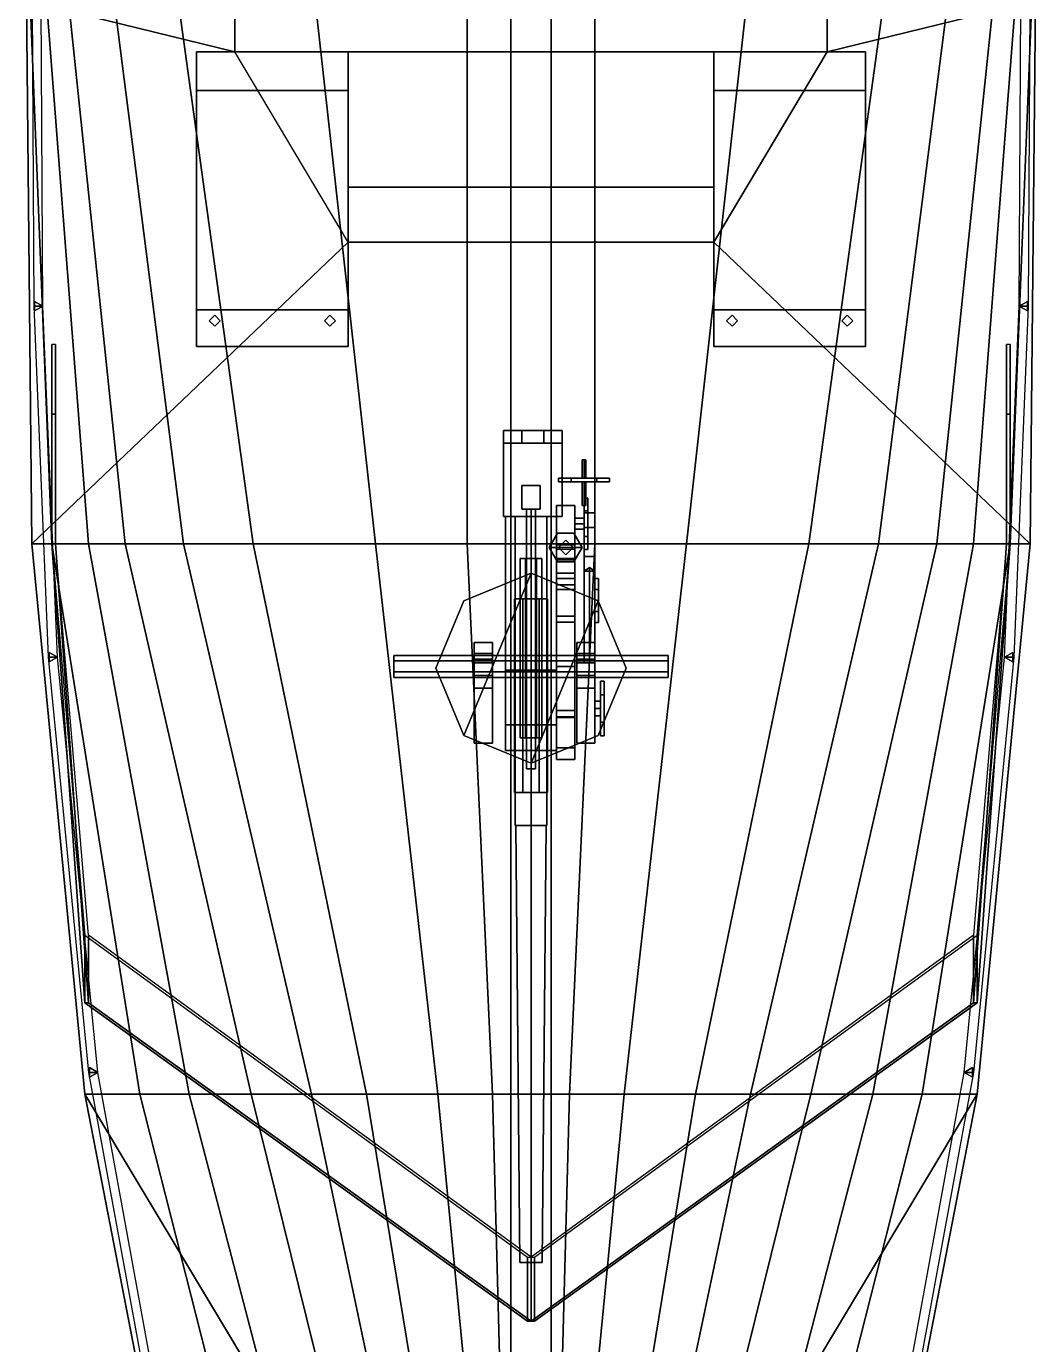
# Model space of a CAD drawing. Header units: millimetres. Extents: x -2.8 to 3, y -17.3 to 32.
# Drawn here: x -2.76 to 2.76, y -11.64 to -4.43 of the extents above; entities that cross this region are included whole.
import ezdxf

# ---------------------------------------------------------------- set-up
doc = ezdxf.new("R2010")
doc.units = ezdxf.units.MM
for name, color, linetype in [('gun', 1, 'Continuous'), ('r2', 4, 'Continuous'), ('railings', 6, 'Continuous'), ('sleeve', 5, 'Continuous'), ('superstructure', 3, 'Continuous'), ('turret', 2, 'Continuous')]:
    doc.layers.add(name, color=color, linetype=linetype)

msp = doc.modelspace()

# ---------------------------------------------------------------- linework, layer by layer
for points in [[(-2.76, -4.29, 2.15), (-2.74, -4.29, 1.18), (-2.62, -7.26, 1.18), (-2.73, -7.26, 2.19)], [(-1.62, -4.57, 2.1538), (-2.76, -4.29, 2.15), (-2.73, -7.26, 2.19), (-1, -5.61, 2.1678)], [(-1.62, -4.29, 2.15), (-2.76, -4.29, 2.15), (-1.62, -4.57, 2.1538)], [(-2.74, -4.29, 1.18), (-2.65, -4.29, 0.44), (-2.42, -7.26, 0.44), (-2.62, -7.26, 1.18)], [(-2.65, -4.29, 0.44), (-2.53, -4.29), (-2.22, -7.26), (-2.42, -7.26, 0.44)], [(-2.53, -4.29), (-2.28, -4.29, -0.5), (-1.9, -7.26, -0.46), (-2.22, -7.26)], [(-2.28, -4.29, -0.5), (-1.93, -4.29, -0.81), (-1.52, -7.26, -0.78), (-1.9, -7.26, -0.46)], [(-1.93, -4.29, -0.81), (-1.18, -4.29, -1.13), (-0.85, -7.26, -1.13), (-1.52, -7.26, -0.78)], [(-1.18, -4.29, -1.13), (-0.35, -4.29, -1.34), (-0.35, -7.26, -1.31), (-0.85, -7.26, -1.13)], [(-0.35, -4.29, -1.34), (-0.11, -4.29, -1.4), (-0.11, -7.26, -1.4), (-0.35, -7.26, -1.31)], [(-0.11, -4.29, -1.4), (-0.11, -4.29, -1.71), (-0.11, -7.26, -1.71), (-0.11, -7.26, -1.4)], [(-0.11, -4.29, -1.71), (0.11, -4.29, -1.71), (0.11, -7.26, -1.71), (-0.11, -7.26, -1.71)], [(0.11, -7.26, -1.4), (0.11, -7.26, -1.71), (0.11, -4.29, -1.71), (0.11, -4.29, -1.4)], [(0.35, -7.26, -1.31), (0.11, -7.26, -1.4), (0.11, -4.29, -1.4), (0.35, -4.29, -1.34)], [(0.85, -7.26, -1.13), (0.35, -7.26, -1.31), (0.35, -4.29, -1.34), (1.18, -4.29, -1.13)], [(1.52, -7.26, -0.78), (0.85, -7.26, -1.13), (1.18, -4.29, -1.13), (1.93, -4.29, -0.81)], [(1, -5.61, 2.1678), (2.73, -7.26, 2.19), (2.76, -4.29, 2.15), (1.62, -4.57, 2.1538)], [(1.9, -7.26, -0.46), (1.52, -7.26, -0.78), (1.93, -4.29, -0.81), (2.28, -4.29, -0.5)], [(2.76, -4.29, 2.15), (1.62, -4.29, 2.15), (1.62, -4.57, 2.1538)], [(2.22, -7.26), (1.9, -7.26, -0.46), (2.28, -4.29, -0.5), (2.53, -4.29)], [(2.42, -7.26, 0.44), (2.22, -7.26), (2.53, -4.29), (2.65, -4.29, 0.44)], [(2.62, -7.26, 1.18), (2.42, -7.26, 0.44), (2.65, -4.29, 0.44), (2.74, -4.29, 1.18)], [(2.73, -7.26, 2.19), (2.62, -7.26, 1.18), (2.74, -4.29, 1.18), (2.76, -4.29, 2.15)], [(1.62, -4.57, 2.1538), (1, -4.57, 2.1538), (1, -5.61, 2.1678)], [(1, -5.61, 2.1678), (-1, -5.61, 2.1678), (-2.73, -7.26, 2.19), (2.73, -7.26, 2.19)], [(-2.73, -7.26, 2.19), (-2.62, -7.26, 1.18), (-2.14, -10.27, 1.39), (-2.44, -10.27, 2.47)], [(2.73, -7.26, 2.19), (-2.73, -7.26, 2.19), (-2.44, -10.27, 2.47), (2.44, -10.27, 2.47)], [(-2.62, -7.26, 1.18), (-2.42, -7.26, 0.44), (-1.87, -10.27, 0.66), (-2.14, -10.27, 1.39)], [(-2.42, -7.26, 0.44), (-2.22, -7.26), (-1.53, -10.27), (-1.87, -10.27, 0.66)], [(-2.22, -7.26), (-1.9, -7.26, -0.46), (-1.2, -10.27, -0.46), (-1.53, -10.27)], [(-1.9, -7.26, -0.46), (-1.52, -7.26, -0.78), (-0.9, -10.27, -0.78), (-1.2, -10.27, -0.46)], [(-1.52, -7.26, -0.78), (-0.85, -7.26, -1.13), (-0.51, -10.27, -1.13), (-0.9, -10.27, -0.78)], [(-0.85, -7.26, -1.13), (-0.35, -7.26, -1.31), (-0.21, -10.27, -1.31), (-0.51, -10.27, -1.13)], [(-0.35, -7.26, -1.31), (-0.11, -7.26, -1.4), (-0.11, -10.27, -1.4), (-0.21, -10.27, -1.31)], [(-0.11, -7.26, -1.4), (-0.11, -7.26, -1.71), (-0.11, -10.27, -1.71), (-0.11, -10.27, -1.4)], [(-0.11, -7.26, -1.71), (0.11, -7.26, -1.71), (0.11, -10.27, -1.71), (-0.11, -10.27, -1.71)], [(0.11, -10.27, -1.4), (0.11, -10.27, -1.71), (0.11, -7.26, -1.71), (0.11, -7.26, -1.4)], [(0.21, -10.27, -1.31), (0.11, -10.27, -1.4), (0.11, -7.26, -1.4), (0.35, -7.26, -1.31)], [(0.51, -10.27, -1.13), (0.21, -10.27, -1.31), (0.35, -7.26, -1.31), (0.85, -7.26, -1.13)], [(0.9, -10.27, -0.78), (0.51, -10.27, -1.13), (0.85, -7.26, -1.13), (1.52, -7.26, -0.78)], [(1.2, -10.27, -0.46), (0.9, -10.27, -0.78), (1.52, -7.26, -0.78), (1.9, -7.26, -0.46)], [(1.53, -10.27), (1.2, -10.27, -0.46), (1.9, -7.26, -0.46), (2.22, -7.26)], [(1.87, -10.27, 0.66), (1.53, -10.27), (2.22, -7.26), (2.42, -7.26, 0.44)], [(2.14, -10.27, 1.39), (1.87, -10.27, 0.66), (2.42, -7.26, 0.44), (2.62, -7.26, 1.18)], [(2.44, -10.27, 2.47), (2.14, -10.27, 1.39), (2.62, -7.26, 1.18), (2.73, -7.26, 2.19)], [(-2.44, -10.27, 2.47), (-2.14, -10.27, 1.39), (-1.38, -13.26, 1.39), (-1.86, -13.26, 2.71)], [(-1.86, -13.26, 2.71), (-1.45, -11.92, 2.6024), (-2.44, -10.27, 2.47), (-1.86, -13.26, 2.71)], [(2.44, -10.27, 2.47), (-2.44, -10.27, 2.47), (-1.45, -11.92, 2.6024), (1.45, -11.92, 2.6024)], [(-2.14, -10.27, 1.39), (-1.87, -10.27, 0.66), (-1.09, -13.26, 0.66), (-1.38, -13.26, 1.39)], [(-1.87, -10.27, 0.66), (-1.53, -10.27), (-0.79, -13.26), (-1.09, -13.26, 0.66)], [(-1.53, -10.27), (-1.2, -10.27, -0.46), (-0.57, -13.26, -0.46), (-0.79, -13.26)], [(-1.2, -10.27, -0.46), (-0.9, -10.27, -0.78), (-0.41, -13.26, -0.78), (-0.57, -13.26, -0.46)], [(-0.9, -10.27, -0.78), (-0.51, -10.27, -1.13), (-0.22, -13.26, -1.13), (-0.41, -13.26, -0.78)], [(-0.51, -10.27, -1.13), (-0.21, -10.27, -1.31), (-0.13, -13.26, -1.31), (-0.22, -13.26, -1.13)], [(-0.21, -10.27, -1.31), (-0.11, -10.27, -1.4), (-0.11, -13.26, -1.4), (-0.13, -13.26, -1.31)], [(-0.11, -10.27, -1.4), (-0.11, -10.27, -1.71), (-0.11, -13.26, -1.71), (-0.11, -13.26, -1.4)], [(-0.11, -10.27, -1.71), (0.11, -10.27, -1.71), (0.11, -13.26, -1.71), (-0.11, -13.26, -1.71)], [(0.11, -13.26, -1.4), (0.11, -13.26, -1.71), (0.11, -10.27, -1.71), (0.11, -10.27, -1.4)], [(0.13, -13.26, -1.31), (0.11, -13.26, -1.4), (0.11, -10.27, -1.4), (0.21, -10.27, -1.31)], [(0.22, -13.26, -1.13), (0.13, -13.26, -1.31), (0.21, -10.27, -1.31), (0.51, -10.27, -1.13)], [(0.41, -13.26, -0.78), (0.22, -13.26, -1.13), (0.51, -10.27, -1.13), (0.9, -10.27, -0.78)], [(0.57, -13.26, -0.46), (0.41, -13.26, -0.78), (0.9, -10.27, -0.78), (1.2, -10.27, -0.46)], [(0.79, -13.26), (0.57, -13.26, -0.46), (1.2, -10.27, -0.46), (1.53, -10.27)], [(1.09, -13.26, 0.66), (0.79, -13.26), (1.53, -10.27), (1.87, -10.27, 0.66)], [(1.38, -13.26, 1.39), (1.09, -13.26, 0.66), (1.87, -10.27, 0.66), (2.14, -10.27, 1.39)], [(1.86, -13.26, 2.71), (1.38, -13.26, 1.39), (2.14, -10.27, 1.39), (2.44, -10.27, 2.47)], [(1.45, -11.92, 2.6024), (1.86, -13.26, 2.71), (2.44, -10.27, 2.47), (1.45, -11.92, 2.6024)]]:
    msp.add_3dface(points)
at = {"layer": 'gun'}
for points in [[(-0.05, -6.64, 3.73), (-0.15, -6.64, 3.73), (-0.15, -6.64, 4.02), (-0.05, -6.64, 4.02)], [(-0.15, -6.71, 4.05), (-0.15, -6.64, 4.02), (-0.15, -6.64, 3.73), (-0.15, -6.71, 3.73)], [(-0.15, -7.11, 3.73), (-0.15, -6.64, 3.73), (0.17, -6.64, 3.73), (0.17, -7.11, 3.73)], [(-0.05, -6.64, 4.02), (-0.15, -6.64, 4.02), (-0.15, -6.71, 4.05), (-0.05, -6.71, 4.05)], [(-0.05, -6.71, 3.77), (-0.05, -6.64, 3.77), (-0.05, -6.64, 4.02), (-0.05, -6.71, 4.05)], [(0.07, -6.64, 3.73), (-0.05, -6.64, 3.73), (-0.05, -6.64, 3.77), (0.07, -6.64, 3.77)], [(0.07, -6.64, 3.77), (-0.05, -6.64, 3.77), (-0.05, -6.71, 3.77), (0.07, -6.71, 3.77)], [(0.17, -6.64, 3.73), (0.07, -6.64, 3.73), (0.07, -6.64, 4.02), (0.17, -6.64, 4.02)], [(0.07, -6.71, 4.05), (0.07, -6.64, 4.02), (0.07, -6.64, 3.77), (0.07, -6.71, 3.77)], [(0.17, -6.64, 4.02), (0.07, -6.64, 4.02), (0.07, -6.71, 4.05), (0.17, -6.71, 4.05)], [(0.17, -6.71, 3.73), (0.17, -6.64, 3.73), (0.17, -6.64, 4.02), (0.17, -6.71, 4.05)], [(-0.15, -7.11, 4.05), (-0.15, -6.71, 4.05), (-0.15, -6.71, 3.73), (-0.15, -7.11, 3.73)], [(0.17, -6.71, 4.05), (-0.15, -6.71, 4.05), (-0.15, -7.11, 4.05), (0.17, -7.11, 4.05)], [(0.07, -6.71, 3.77), (-0.05, -6.71, 3.77), (-0.05, -6.71, 4.05), (0.07, -6.71, 4.05)], [(0.17, -7.11, 3.73), (0.17, -6.71, 3.73), (0.17, -6.71, 4.05), (0.17, -7.11, 4.05)], [(0.05, -6.94, 3.73), (0.05, -6.94, 3.6), (-0.05, -6.94, 3.6), (-0.05, -6.94, 3.73)], [(-0.05, -6.94, 3.73), (-0.05, -6.94, 3.6), (-0.05, -7.07, 3.6), (-0.05, -7.07, 3.73)], [(-0.05, -7.07, 3.6), (-0.05, -6.94, 3.6), (0.05, -6.94, 3.6), (0.05, -7.07, 3.6)], [(0.05, -7.07, 3.6), (0.05, -6.94, 3.6), (0.05, -6.94, 3.73), (0.05, -7.07, 3.73)], [(0.17, -7.11, 4.05), (-0.15, -7.11, 4.05), (-0.15, -7.11, 3.73), (0.17, -7.11, 3.73)], [(0, -8.8, 3.79), (-0.0866, -8.8, 3.84), (-0.0866, -7.11, 3.84), (0, -7.11, 3.79)], [(-0.0866, -8.8, 3.84), (-0.0866, -8.8, 3.94), (-0.0866, -7.11, 3.94), (-0.0866, -7.11, 3.84)], [(-0.0866, -8.8, 3.94), (0, -8.8, 3.99), (0, -7.11, 3.99), (-0.0866, -7.11, 3.94)], [(-0.05, -7.07, 3.73), (-0.05, -7.07, 3.6), (0.05, -7.07, 3.6), (0.05, -7.07, 3.73)], [(-0.025, -8.49, 3.66), (0, -8.49, 3.685), (0, -7.07, 3.685), (-0.025, -7.07, 3.66)], [(0, -8.49, 3.635), (-0.025, -8.49, 3.66), (-0.025, -7.07, 3.66), (0, -7.07, 3.635)], [(0, -8.49, 3.685), (0.025, -8.49, 3.66), (0.025, -7.07, 3.66), (0, -7.07, 3.685)], [(0.025, -8.49, 3.66), (0, -8.49, 3.635), (0, -7.07, 3.635), (0.025, -7.07, 3.66)], [(0, -8.8, 3.99), (0.0866, -8.8, 3.94), (0.0866, -7.11, 3.94), (0, -7.11, 3.99)], [(0.0866, -8.8, 3.84), (0, -8.8, 3.79), (0, -7.11, 3.79), (0.0866, -7.11, 3.84)], [(0.0866, -8.8, 3.94), (0.0866, -8.8, 3.84), (0.0866, -7.11, 3.84), (0.0866, -7.11, 3.94)], [(-0.0866, -8.8, 3.84), (0, -8.8, 3.79), (0.0866, -8.8, 3.84), (-0.0866, -8.8, 3.94)], [(-0.0866, -8.8, 3.94), (0.0866, -8.8, 3.84), (0.0866, -8.8, 3.94), (0, -8.8, 3.99)], [(0, -11.19, 3.82), (-0.0606, -11.19, 3.855), (-0.0823, -8.8, 3.8425), (0, -8.8, 3.795)], [(-0.0606, -11.19, 3.855), (-0.0606, -11.19, 3.925), (-0.0823, -8.8, 3.9375), (-0.0823, -8.8, 3.8425)], [(-0.0606, -11.19, 3.925), (0, -11.19, 3.96), (0, -8.8, 3.985), (-0.0823, -8.8, 3.9375)], [(0.0606, -11.19, 3.855), (0, -11.19, 3.82), (0, -8.8, 3.795), (0.0823, -8.8, 3.8425)], [(0, -11.19, 3.96), (0.0606, -11.19, 3.925), (0.0823, -8.8, 3.9375), (0, -8.8, 3.985)], [(0.0606, -11.19, 3.925), (0.0606, -11.19, 3.855), (0.0823, -8.8, 3.8425), (0.0823, -8.8, 3.9375)], [(-0.0606, -11.19, 3.925), (0.0606, -11.19, 3.855), (0.0606, -11.19, 3.925), (0, -11.19, 3.96)], [(-0.0606, -11.19, 3.855), (0, -11.19, 3.82), (0.0606, -11.19, 3.855), (-0.0606, -11.19, 3.925)]]:
    msp.add_3dface(points, dxfattribs=at)
at = {"layer": 'r2'}
for points in [[(2.72, -5.96, 2.68), (2.67, -5.96, 2.68), (2.68, -3.98, 2.64), (2.73, -3.98, 2.64)], [(2.72, -5.96, 3.2), (2.67, -5.96, 3.2), (2.68, -3.98, 3.16), (2.73, -3.98, 3.16)], [(2.64, -7.88, 2.75), (2.59, -7.88, 2.75), (2.67, -5.96, 2.68), (2.72, -5.96, 2.68)], [(2.64, -7.88, 3.27), (2.59, -7.88, 3.27), (2.67, -5.96, 3.2), (2.72, -5.96, 3.2)], [(2.67, -5.96, 2.17), (2.715, -5.934, 2.17), (2.715, -5.934, 3.2), (2.67, -5.96, 3.2)], [(2.715, -5.986, 2.17), (2.67, -5.96, 2.17), (2.67, -5.96, 3.2), (2.715, -5.986, 3.2)], [(2.715, -5.934, 2.17), (2.715, -5.986, 2.17), (2.715, -5.986, 3.2), (2.715, -5.934, 3.2)], [(2.59, -7.88, 2.24), (2.635, -7.854, 2.24), (2.635, -7.854, 3.27), (2.59, -7.88, 3.27)], [(2.635, -7.854, 2.24), (2.635, -7.906, 2.24), (2.635, -7.906, 3.27), (2.635, -7.854, 3.27)], [(2.42, -10.15, 2.96), (2.37, -10.15, 2.96), (2.59, -7.88, 2.75), (2.64, -7.88, 2.75)], [(2.42, -10.15, 3.48), (2.37, -10.15, 3.48), (2.59, -7.88, 3.27), (2.64, -7.88, 3.27)], [(2.635, -7.906, 2.24), (2.59, -7.88, 2.24), (2.59, -7.88, 3.27), (2.635, -7.906, 3.27)], [(2.07, -12.06, 3.12), (2.02, -12.06, 3.12), (2.37, -10.15, 2.96), (2.42, -10.15, 2.96)], [(2.07, -12.06, 3.64), (2.02, -12.06, 3.64), (2.37, -10.15, 3.48), (2.42, -10.15, 3.48)], [(2.37, -10.15, 2.45), (2.415, -10.124, 2.45), (2.415, -10.124, 3.48), (2.37, -10.15, 3.48)], [(2.415, -10.176, 2.45), (2.37, -10.15, 2.45), (2.37, -10.15, 3.48), (2.415, -10.176, 3.48)], [(2.415, -10.124, 2.45), (2.415, -10.176, 2.45), (2.415, -10.176, 3.48), (2.415, -10.124, 3.48)]]:
    msp.add_3dface(points, dxfattribs=at)
at = {"layer": 'railings'}
for points in [[(-2.72, -5.96, 3.2), (-2.67, -5.96, 3.2), (-2.68, -3.98, 3.16), (-2.73, -3.98, 3.16)], [(-2.72, -5.96, 2.68), (-2.67, -5.96, 2.68), (-2.68, -3.98, 2.64), (-2.73, -3.98, 2.64)], [(-2.64, -7.88, 3.27), (-2.59, -7.88, 3.27), (-2.67, -5.96, 3.2), (-2.72, -5.96, 3.2)], [(-2.64, -7.88, 2.75), (-2.59, -7.88, 2.75), (-2.67, -5.96, 2.68), (-2.72, -5.96, 2.68)], [(-2.67, -5.96, 2.17), (-2.715, -5.934, 2.17), (-2.715, -5.934, 3.2), (-2.67, -5.96, 3.2)], [(-2.715, -5.934, 2.17), (-2.715, -5.986, 2.17), (-2.715, -5.986, 3.2), (-2.715, -5.934, 3.2)], [(-2.715, -5.986, 2.17), (-2.67, -5.96, 2.17), (-2.67, -5.96, 3.2), (-2.715, -5.986, 3.2)], [(-2.59, -7.88, 2.24), (-2.635, -7.854, 2.24), (-2.635, -7.854, 3.27), (-2.59, -7.88, 3.27)], [(-2.635, -7.854, 2.24), (-2.635, -7.906, 2.24), (-2.635, -7.906, 3.27), (-2.635, -7.854, 3.27)], [(-2.42, -10.15, 3.48), (-2.37, -10.15, 3.48), (-2.59, -7.88, 3.27), (-2.64, -7.88, 3.27)], [(-2.42, -10.15, 2.96), (-2.37, -10.15, 2.96), (-2.59, -7.88, 2.75), (-2.64, -7.88, 2.75)], [(-2.635, -7.906, 2.24), (-2.59, -7.88, 2.24), (-2.59, -7.88, 3.27), (-2.635, -7.906, 3.27)], [(-2.07, -12.06, 3.64), (-2.02, -12.06, 3.64), (-2.37, -10.15, 3.48), (-2.42, -10.15, 3.48)], [(-2.07, -12.06, 3.12), (-2.02, -12.06, 3.12), (-2.37, -10.15, 2.96), (-2.42, -10.15, 2.96)], [(-2.37, -10.15, 2.45), (-2.415, -10.124, 2.45), (-2.415, -10.124, 3.48), (-2.37, -10.15, 3.48)], [(-2.415, -10.124, 2.45), (-2.415, -10.176, 2.45), (-2.415, -10.176, 3.48), (-2.415, -10.124, 3.48)], [(-2.415, -10.176, 2.45), (-2.37, -10.15, 2.45), (-2.37, -10.15, 3.48), (-2.415, -10.176, 3.48)]]:
    msp.add_3dface(points, dxfattribs=at)
at = {"layer": 'sleeve'}
for points in [[(0.28, -6.9, 4.19), (0.29, -6.9, 4.2), (0.29, -6.8, 4.2), (0.28, -6.8, 4.19)], [(0.29, -6.9, 4.18), (0.28, -6.9, 4.19), (0.28, -6.8, 4.19), (0.29, -6.8, 4.18)], [(0.29, -6.8, 4.2), (0.3, -6.8, 4.19), (0.29, -6.8, 4.18), (0.28, -6.8, 4.19)], [(0.29, -6.9, 4.2), (0.3, -6.9, 4.19), (0.3, -6.8, 4.19), (0.29, -6.8, 4.2)], [(0.3, -6.9, 4.19), (0.29, -6.9, 4.18), (0.29, -6.8, 4.18), (0.3, -6.8, 4.19)], [(0.15, -6.92, 4.09), (0.22, -6.92, 4.2112), (0.22, -6.9, 4.2112), (0.15, -6.9, 4.09)], [(0.22, -6.92, 3.9688), (0.15, -6.92, 4.09), (0.15, -6.9, 4.09), (0.22, -6.9, 3.9688)], [(0.22, -6.9, 4.2112), (0.36, -6.9, 4.2112), (0.43, -6.9, 4.09), (0.15, -6.9, 4.09)], [(0.15, -6.9, 4.09), (0.43, -6.9, 4.09), (0.36, -6.9, 3.9688), (0.22, -6.9, 3.9688)], [(0.15, -6.92, 4.09), (0.43, -6.92, 4.09), (0.36, -6.92, 4.2112), (0.22, -6.92, 4.2112)], [(0.22, -6.92, 3.9688), (0.36, -6.92, 3.9688), (0.43, -6.92, 4.09), (0.15, -6.92, 4.09)], [(0.22, -6.92, 4.2112), (0.36, -6.92, 4.2112), (0.36, -6.9, 4.2112), (0.22, -6.9, 4.2112)], [(0.36, -6.92, 3.9688), (0.22, -6.92, 3.9688), (0.22, -6.9, 3.9688), (0.36, -6.9, 3.9688)], [(0.28, -7.05, 4.09), (0.29, -7.05, 4.1), (0.29, -6.92, 4.1), (0.28, -6.92, 4.09)], [(0.29, -7.05, 4.08), (0.28, -7.05, 4.09), (0.28, -6.92, 4.09), (0.29, -6.92, 4.08)], [(0.29, -7.05, 4.1), (0.3, -7.05, 4.09), (0.3, -6.92, 4.09), (0.29, -6.92, 4.1)], [(0.3, -7.05, 4.09), (0.29, -7.05, 4.08), (0.29, -6.92, 4.08), (0.3, -6.92, 4.09)], [(0.36, -6.92, 4.2112), (0.43, -6.92, 4.09), (0.43, -6.9, 4.09), (0.36, -6.9, 4.2112)], [(0.43, -6.92, 4.09), (0.36, -6.92, 3.9688), (0.36, -6.9, 3.9688), (0.43, -6.9, 4.09)], [(0.14, -7.05, 4.14), (0.14, -7.05, 3.93), (0.14, -7.45, 3.93), (0.14, -7.45, 4.14)], [(0.14, -7.45, 3.93), (0.14, -7.05, 3.93), (0.24, -7.05, 3.93), (0.24, -7.45, 3.93)], [(0.24, -7.05, 4.14), (0.24, -7.05, 3.93), (0.14, -7.05, 3.93), (0.14, -7.05, 4.14)], [(0.24, -7.45, 4.14), (0.24, -7.05, 4.14), (0.14, -7.05, 4.14), (0.14, -7.45, 4.14)], [(0.24, -7.45, 3.93), (0.24, -7.05, 3.93), (0.24, -7.05, 4.14), (0.24, -7.45, 4.14)], [(0.29, -7.01, 4.03), (0.29, -7.08, 4.1512), (0.31, -7.08, 4.1512), (0.31, -7.01, 4.03)], [(0.29, -7.08, 3.9088), (0.29, -7.01, 4.03), (0.31, -7.01, 4.03), (0.31, -7.08, 3.9088)], [(0.29, -7.01, 4.03), (0.29, -7.29, 4.03), (0.29, -7.22, 4.1512), (0.29, -7.08, 4.1512)], [(0.29, -7.08, 3.9088), (0.29, -7.22, 3.9088), (0.29, -7.29, 4.03), (0.29, -7.01, 4.03)], [(0.31, -7.08, 4.1512), (0.31, -7.22, 4.1512), (0.31, -7.29, 4.03), (0.31, -7.01, 4.03)], [(0.31, -7.01, 4.03), (0.31, -7.29, 4.03), (0.31, -7.22, 3.9088), (0.31, -7.08, 3.9088)], [(0.14, -7.11, 4.03), (0.14, -7.11, 3.7), (-0.14, -7.11, 3.7), (-0.14, -7.11, 4.03)], [(0.14, -7.95, 4.03), (0.14, -7.11, 4.03), (-0.14, -7.11, 4.03), (-0.14, -7.95, 4.03)], [(-0.14, -8.39, 3.7), (-0.14, -7.11, 3.7), (0.14, -7.11, 3.7), (0.14, -8.39, 3.7)], [(-0.14, -7.11, 4.03), (-0.14, -7.11, 3.7), (-0.14, -8.39, 3.7), (-0.14, -8.39, 4.03)], [(0.14, -8.39, 3.7), (0.14, -7.11, 3.7), (0.14, -7.11, 4.03), (0.14, -8.39, 4.03)], [(0.24, -7.12, 4.03), (0.24, -7.15, 4.06), (0.29, -7.15, 4.06), (0.29, -7.12, 4.03)], [(0.24, -7.15, 4), (0.24, -7.12, 4.03), (0.29, -7.12, 4.03), (0.29, -7.15, 4)], [(0.29, -7.08, 4.1512), (0.29, -7.22, 4.1512), (0.31, -7.22, 4.1512), (0.31, -7.08, 4.1512)], [(0.29, -7.22, 3.9088), (0.29, -7.08, 3.9088), (0.31, -7.08, 3.9088), (0.31, -7.22, 3.9088)], [(0.145, -7.2021, 4.23), (0.1, -7.28, 4.23), (0.1, -7.28, 4.39), (0.145, -7.2021, 4.39)], [(0.28, -7.28, 4.23), (0.1, -7.28, 4.23), (0.145, -7.2021, 4.23), (0.235, -7.2021, 4.23)], [(0.235, -7.2021, 4.39), (0.145, -7.2021, 4.39), (0.1, -7.28, 4.39), (0.28, -7.28, 4.39)], [(0.235, -7.2021, 4.23), (0.145, -7.2021, 4.23), (0.145, -7.2021, 4.39), (0.235, -7.2021, 4.39)], [(0.28, -7.28, 4.23), (0.235, -7.2021, 4.23), (0.235, -7.2021, 4.39), (0.28, -7.28, 4.39)], [(0.24, -7.15, 4.06), (0.24, -7.18, 4.03), (0.29, -7.18, 4.03), (0.29, -7.15, 4.06)], [(0.24, -7.18, 4.03), (0.24, -7.15, 4), (0.29, -7.15, 4), (0.29, -7.18, 4.03)], [(0.1, -7.28, 4.23), (0.145, -7.3579, 4.23), (0.145, -7.3579, 4.39), (0.1, -7.28, 4.39)], [(0.235, -7.3579, 4.23), (0.145, -7.3579, 4.23), (0.1, -7.28, 4.23), (0.28, -7.28, 4.23)], [(0.28, -7.28, 4.39), (0.1, -7.28, 4.39), (0.145, -7.3579, 4.39), (0.235, -7.3579, 4.39)], [(0.19, -7.24, 4.14), (0.15, -7.28, 4.14), (0.15, -7.28, 4.23), (0.19, -7.24, 4.23)], [(0.15, -7.28, 4.14), (0.19, -7.32, 4.14), (0.19, -7.32, 4.23), (0.15, -7.28, 4.23)], [(0.23, -7.28, 4.14), (0.19, -7.24, 4.14), (0.19, -7.24, 4.23), (0.23, -7.28, 4.23)], [(0.19, -7.32, 4.14), (0.23, -7.28, 4.14), (0.23, -7.28, 4.23), (0.19, -7.32, 4.23)], [(0.235, -7.3579, 4.23), (0.28, -7.28, 4.23), (0.28, -7.28, 4.39), (0.235, -7.3579, 4.39)], [(0.29, -7.22, 4.1512), (0.29, -7.29, 4.03), (0.31, -7.29, 4.03), (0.31, -7.22, 4.1512)], [(0.29, -7.29, 4.03), (0.29, -7.22, 3.9088), (0.31, -7.22, 3.9088), (0.31, -7.29, 4.03)], [(-0.06, -7.34, 4.41), (0.06, -7.34, 4.41), (0.03, -7.34, 4.358), (-0.03, -7.34, 4.358)], [(-0.03, -8.32, 4.358), (-0.06, -8.32, 4.41), (-0.06, -7.34, 4.41), (-0.03, -7.34, 4.358)], [(-0.03, -7.34, 4.462), (0.03, -7.34, 4.462), (0.06, -7.34, 4.41), (-0.06, -7.34, 4.41)], [(-0.06, -8.32, 4.41), (-0.03, -8.32, 4.462), (-0.03, -7.34, 4.462), (-0.06, -7.34, 4.41)], [(-0.03, -8.32, 4.462), (0.03, -8.32, 4.462), (0.03, -7.34, 4.462), (-0.03, -7.34, 4.462)], [(0.03, -8.32, 4.358), (-0.03, -8.32, 4.358), (-0.03, -7.34, 4.358), (0.03, -7.34, 4.358)], [(0.06, -8.32, 4.41), (0.03, -8.32, 4.358), (0.03, -7.34, 4.358), (0.06, -7.34, 4.41)], [(0.03, -8.32, 4.462), (0.06, -8.32, 4.41), (0.06, -7.34, 4.41), (0.03, -7.34, 4.462)], [(0.14, -7.34, 4.35), (0.14, -7.34, 4.24), (0.14, -7.51, 4.22), (0.14, -7.51, 4.29)], [(0.24, -7.51, 4.29), (0.24, -7.34, 4.35), (0.14, -7.34, 4.35), (0.14, -7.51, 4.29)], [(0.14, -7.51, 4.22), (0.14, -7.34, 4.24), (0.24, -7.34, 4.24), (0.24, -7.51, 4.22)], [(0.24, -7.51, 4.22), (0.24, -7.34, 4.24), (0.24, -7.34, 4.35), (0.24, -7.51, 4.29)], [(0.145, -7.3579, 4.23), (0.235, -7.3579, 4.23), (0.235, -7.3579, 4.39), (0.145, -7.3579, 4.39)], [(0.14, -7.45, 4.14), (0.14, -7.45, 3.93), (0.24, -7.45, 3.93), (0.24, -7.45, 4.14)], [(0.045, -7.56, 3.5821), (-0.045, -7.56, 3.5821), (-0.09, -7.56, 3.66), (0.09, -7.56, 3.66)], [(0.09, -7.56, 3.66), (-0.09, -7.56, 3.66), (-0.045, -7.56, 3.7379), (0.045, -7.56, 3.7379)], [(-0.09, -8.62, 3.66), (-0.045, -8.62, 3.7379), (-0.045, -7.56, 3.7379), (-0.09, -7.56, 3.66)], [(-0.045, -8.62, 3.5821), (-0.09, -8.62, 3.66), (-0.09, -7.56, 3.66), (-0.045, -7.56, 3.5821)], [(-0.045, -8.62, 3.7379), (0.045, -8.62, 3.7379), (0.045, -7.56, 3.7379), (-0.045, -7.56, 3.7379)], [(0.045, -8.62, 3.5821), (-0.045, -8.62, 3.5821), (-0.045, -7.56, 3.5821), (0.045, -7.56, 3.5821)], [(0.045, -8.62, 3.7379), (0.09, -8.62, 3.66), (0.09, -7.56, 3.66), (0.045, -7.56, 3.7379)], [(0.09, -8.62, 3.66), (0.045, -8.62, 3.5821), (0.045, -7.56, 3.5821), (0.09, -7.56, 3.66)], [(0.14, -7.99, 4.14), (0.14, -7.51, 4.22), (0.24, -7.51, 4.22), (0.24, -7.99, 4.14)], [(0.14, -7.51, 4.29), (0.14, -7.51, 4.22), (0.14, -7.99, 4.14), (0.14, -8.21, 4.2)], [(0.24, -8.21, 4.2), (0.24, -7.51, 4.29), (0.14, -7.51, 4.29), (0.14, -8.21, 4.2)], [(0.24, -7.99, 4.14), (0.24, -7.51, 4.22), (0.24, -7.51, 4.29), (0.24, -8.21, 4.2)], [(-0.75, -7.87, 3.9), (-0.75, -7.9, 3.952), (0.75, -7.9, 3.952), (0.75, -7.87, 3.9)], [(-0.75, -7.9, 3.848), (-0.75, -7.87, 3.9), (0.75, -7.87, 3.9), (0.75, -7.9, 3.848)], [(-0.75, -7.87, 3.9), (-0.75, -7.99, 3.9), (-0.75, -7.96, 3.952), (-0.75, -7.9, 3.952)], [(-0.75, -7.9, 3.848), (-0.75, -7.96, 3.848), (-0.75, -7.99, 3.9), (-0.75, -7.87, 3.9)], [(-0.75, -7.9, 3.952), (-0.75, -7.96, 3.952), (0.75, -7.96, 3.952), (0.75, -7.9, 3.952)], [(-0.75, -7.96, 3.848), (-0.75, -7.9, 3.848), (0.75, -7.9, 3.848), (0.75, -7.96, 3.848)], [(0.75, -7.9, 3.952), (0.75, -7.96, 3.952), (0.75, -7.99, 3.9), (0.75, -7.87, 3.9)], [(0.75, -7.87, 3.9), (0.75, -7.99, 3.9), (0.75, -7.96, 3.848), (0.75, -7.9, 3.848)], [(-0.75, -7.96, 3.952), (-0.75, -7.99, 3.9), (0.75, -7.99, 3.9), (0.75, -7.96, 3.952)], [(-0.75, -7.99, 3.9), (-0.75, -7.96, 3.848), (0.75, -7.96, 3.848), (0.75, -7.99, 3.9)], [(0.14, -7.95, 4.42), (0.14, -7.95, 4.03), (-0.14, -7.95, 4.03), (-0.14, -7.95, 4.42)], [(-0.14, -7.95, 4.42), (-0.14, -7.95, 4.03), (-0.14, -8.25, 4.03), (-0.14, -8.25, 4.42)], [(0.14, -8.25, 4.42), (0.14, -7.95, 4.42), (-0.14, -7.95, 4.42), (-0.14, -8.25, 4.42)], [(0.14, -8.25, 4.03), (0.14, -7.95, 4.03), (0.14, -7.95, 4.42), (0.14, -8.25, 4.42)], [(0.24, -7.99, 4.14), (0.24, -7.99, 3.68), (0.14, -7.99, 3.68), (0.14, -7.99, 4.14)], [(0.14, -7.99, 4.14), (0.14, -7.99, 3.68), (0.14, -8.21, 3.68), (0.14, -8.21, 4.2)], [(0.14, -8.21, 3.68), (0.14, -7.99, 3.68), (0.24, -7.99, 3.68), (0.24, -8.21, 3.68)], [(0.24, -8.21, 3.68), (0.24, -7.99, 3.68), (0.24, -7.99, 4.14), (0.24, -8.21, 4.2)], [(0.14, -8.21, 4.2), (0.14, -8.21, 3.68), (0.24, -8.21, 3.68), (0.24, -8.21, 4.2)], [(0.14, -8.39, 4.19), (0.14, -8.25, 4.42), (-0.14, -8.25, 4.42), (-0.14, -8.39, 4.19)], [(-0.14, -8.25, 4.42), (-0.14, -8.25, 4.03), (-0.14, -8.39, 4.03), (-0.14, -8.39, 4.19)], [(0.14, -8.39, 4.03), (0.14, -8.25, 4.03), (0.14, -8.25, 4.42), (0.14, -8.39, 4.19)], [(-0.03, -8.32, 4.358), (0.03, -8.32, 4.358), (0.06, -8.32, 4.41), (-0.06, -8.32, 4.41)], [(-0.06, -8.32, 4.41), (0.06, -8.32, 4.41), (0.03, -8.32, 4.462), (-0.03, -8.32, 4.462)], [(-0.14, -8.39, 4.03), (-0.14, -8.39, 3.7), (0.14, -8.39, 3.7), (0.14, -8.39, 4.03)], [(-0.14, -8.39, 4.19), (-0.14, -8.39, 4.03), (0.14, -8.39, 4.03), (0.14, -8.39, 4.19)], [(-0.09, -8.62, 3.66), (0.09, -8.62, 3.66), (0.045, -8.62, 3.7379), (-0.045, -8.62, 3.7379)], [(-0.045, -8.62, 3.5821), (0.045, -8.62, 3.5821), (0.09, -8.62, 3.66), (-0.09, -8.62, 3.66)]]:
    msp.add_3dface(points, dxfattribs=at)
at = {"layer": 'superstructure'}
for points in [[(-1.62, -4.29, 2.15), (-1.62, -4.57, 2.1538), (-1.62, -4.57, 3.62), (-1.62, -4.17, 4.54)], [(-1.62, -4.17, 4.54), (-1.62, -4.57, 3.62), (1.62, -4.57, 3.62), (1.62, -4.17, 4.54)], [(1.62, -4.57, 3.62), (1.62, -4.57, 2.1538), (1.62, -4.29, 2.15), (1.62, -4.17, 4.54)], [(-1.83, -4.57, 3.22), (-1.83, -5.98, 3.54), (-1, -5.98, 3.54), (-1, -4.57, 3.22)], [(-1, -4.57, 3.22), (-1, -4.78, 2.55), (-1.83, -4.78, 2.55), (-1.83, -4.57, 3.22)], [(-1.83, -4.78, 2.55), (-1.83, -6.18, 2.84), (-1.83, -5.98, 3.54), (-1.83, -4.57, 3.22)], [(-1.62, -4.57, 3.62), (-1.62, -4.57, 2.1538), (-1, -4.57, 2.1538), (-1, -4.57, 3.62)], [(-1, -4.57, 3.62), (-1, -5.31, 3.47), (1, -5.31, 3.47), (1, -4.57, 3.62)], [(-1, -4.57, 2.57), (-1, -5.31, 2.57), (-1, -5.31, 3.47), (-1, -4.57, 3.62)], [(-1, -4.57, 2.1538), (-1, -5.61, 2.1678), (-1, -5.61, 2.57), (-1, -4.57, 2.57)], [(-1, -5.98, 3.54), (-1, -6.18, 2.84), (-1, -4.78, 2.55), (-1, -4.57, 3.22)], [(1, -5.31, 3.47), (1, -5.31, 2.57), (1, -4.57, 2.57), (1, -4.57, 3.62)], [(1, -5.61, 2.57), (1, -5.61, 2.1678), (1, -4.57, 2.1538), (1, -4.57, 2.57)], [(1, -4.78, 2.55), (1, -6.18, 2.84), (1, -5.98, 3.54), (1, -4.57, 3.22)], [(1, -4.57, 3.22), (1, -5.98, 3.54), (1.83, -5.98, 3.54), (1.83, -4.57, 3.22)], [(1.83, -4.57, 3.22), (1.83, -4.78, 2.55), (1, -4.78, 2.55), (1, -4.57, 3.22)], [(1, -4.57, 3.62), (1, -4.57, 2.1538), (1.62, -4.57, 2.1538), (1.62, -4.57, 3.62)], [(1.83, -5.98, 3.54), (1.83, -6.18, 2.84), (1.83, -4.78, 2.55), (1.83, -4.57, 3.22)], [(-1, -4.78, 2.55), (-1, -6.18, 2.84), (-1.83, -6.18, 2.84), (-1.83, -4.78, 2.55)], [(1.83, -4.78, 2.55), (1.83, -6.18, 2.84), (1, -6.18, 2.84), (1, -4.78, 2.55)], [(-1, -5.31, 3.47), (-1, -5.31, 2.57), (1, -5.31, 2.57), (1, -5.31, 3.47)], [(-1, -5.31, 2.57), (-1, -5.61, 2.57), (1, -5.61, 2.57), (1, -5.31, 2.57)], [(-1, -5.61, 2.57), (-1, -5.61, 2.1678), (1, -5.61, 2.1678), (1, -5.61, 2.57)], [(-1.83, -5.98, 3.54), (-1.83, -6.18, 2.84), (-1, -6.18, 2.84), (-1, -5.98, 3.54)], [(1, -5.98, 3.54), (1, -6.18, 2.84), (1.83, -6.18, 2.84), (1.83, -5.98, 3.54)], [(-1.73, -6.01, 2.17), (-1.76, -6.04, 2.17), (-1.76, -6.04, 2.82), (-1.73, -6.01, 2.81)], [(-1.76, -6.04, 2.17), (-1.73, -6.07, 2.17), (-1.73, -6.07, 2.82), (-1.76, -6.04, 2.82)], [(-1.7, -6.04, 2.17), (-1.73, -6.01, 2.17), (-1.73, -6.01, 2.81), (-1.7, -6.04, 2.82)], [(-1.73, -6.07, 2.17), (-1.7, -6.04, 2.17), (-1.7, -6.04, 2.82), (-1.73, -6.07, 2.82)], [(-1.1, -6.01, 2.17), (-1.13, -6.04, 2.17), (-1.13, -6.04, 2.82), (-1.1, -6.01, 2.81)], [(-1.13, -6.04, 2.17), (-1.1, -6.07, 2.17), (-1.1, -6.07, 2.82), (-1.13, -6.04, 2.82)], [(-1.07, -6.04, 2.17), (-1.1, -6.01, 2.17), (-1.1, -6.01, 2.81), (-1.07, -6.04, 2.82)], [(-1.1, -6.07, 2.17), (-1.07, -6.04, 2.17), (-1.07, -6.04, 2.82), (-1.1, -6.07, 2.82)], [(1.1, -6.01, 2.17), (1.07, -6.04, 2.17), (1.07, -6.04, 2.82), (1.1, -6.01, 2.81)], [(1.07, -6.04, 2.17), (1.1, -6.07, 2.17), (1.1, -6.07, 2.82), (1.07, -6.04, 2.82)], [(1.13, -6.04, 2.17), (1.1, -6.01, 2.17), (1.1, -6.01, 2.81), (1.13, -6.04, 2.82)], [(1.1, -6.07, 2.17), (1.13, -6.04, 2.17), (1.13, -6.04, 2.82), (1.1, -6.07, 2.82)], [(1.73, -6.01, 2.17), (1.7, -6.04, 2.17), (1.7, -6.04, 2.82), (1.73, -6.01, 2.81)], [(1.7, -6.04, 2.17), (1.73, -6.07, 2.17), (1.73, -6.07, 2.82), (1.7, -6.04, 2.82)], [(1.76, -6.04, 2.17), (1.73, -6.01, 2.17), (1.73, -6.01, 2.81), (1.76, -6.04, 2.82)], [(1.73, -6.07, 2.17), (1.76, -6.04, 2.17), (1.76, -6.04, 2.82), (1.73, -6.07, 2.82)], [(-2.62, -6.17, 2.17), (-2.62, -7.26, 2.19), (-2.62, -7.26, 2.71), (-2.62, -6.55, 2.71)], [(-2.6, -6.55, 2.71), (-2.6, -6.17, 2.17), (-2.62, -6.17, 2.17), (-2.62, -6.55, 2.71)], [(-2.6, -7.26, 2.71), (-2.6, -7.26, 2.19), (-2.6, -6.17, 2.17), (-2.6, -6.55, 2.71)], [(2.62, -6.55, 2.71), (2.62, -6.17, 2.17), (2.6, -6.17, 2.17), (2.6, -6.55, 2.71)], [(2.6, -6.17, 2.17), (2.6, -7.26, 2.19), (2.6, -7.26, 2.71), (2.6, -6.55, 2.71)], [(2.62, -7.26, 2.71), (2.62, -7.26, 2.19), (2.62, -6.17, 2.17), (2.62, -6.55, 2.71)], [(-2.62, -6.55, 2.71), (-2.62, -7.26, 2.71), (-2.6, -7.26, 2.71), (-2.6, -6.55, 2.71)], [(2.6, -6.55, 2.71), (2.6, -7.26, 2.71), (2.62, -7.26, 2.71), (2.62, -6.55, 2.71)], [(-2.62, -7.26, 2.71), (-2.44, -9.77, 2.93), (-2.42, -9.77, 2.93), (-2.6, -7.26, 2.71)], [(-2.62, -7.26, 2.19), (-2.44, -9.4, 2.38), (-2.44, -9.77, 2.93), (-2.62, -7.26, 2.71)], [(-2.42, -9.77, 2.93), (-2.42, -9.4, 2.38), (-2.6, -7.26, 2.19), (-2.6, -7.26, 2.71)], [(2.6, -7.26, 2.71), (2.42, -9.77, 2.93), (2.44, -9.77, 2.93), (2.62, -7.26, 2.71)], [(2.6, -7.26, 2.19), (2.42, -9.4, 2.38), (2.42, -9.77, 2.93), (2.6, -7.26, 2.71)], [(2.44, -9.77, 2.93), (2.44, -9.4, 2.38), (2.62, -7.26, 2.19), (2.62, -7.26, 2.71)], [(-2.44, -9.4, 2.38), (-0.02, -11.16, 2.54), (-0.02, -11.51, 3.15), (-2.44, -9.77, 2.93)], [(0, -11.51, 3.15), (0, -11.16, 2.54), (-2.42, -9.4, 2.38), (-2.42, -9.77, 2.93)], [(2.42, -9.4, 2.38), (0, -11.16, 2.54), (0, -11.51, 3.15), (2.42, -9.77, 2.93)], [(0.02, -11.51, 3.15), (0.02, -11.16, 2.54), (2.44, -9.4, 2.38), (2.44, -9.77, 2.93)], [(-2.44, -9.77, 2.93), (-0.02, -11.51, 3.15), (0, -11.51, 3.15), (-2.42, -9.77, 2.93)], [(2.42, -9.77, 2.93), (0, -11.51, 3.15), (0.02, -11.51, 3.15), (2.44, -9.77, 2.93)], [(-0.02, -11.51, 3.15), (-0.02, -11.16, 2.54), (0, -11.16, 2.54), (0, -11.51, 3.15)], [(0, -11.51, 3.15), (0, -11.16, 2.54), (0.02, -11.16, 2.54), (0.02, -11.51, 3.15)]]:
    msp.add_3dface(points, dxfattribs=at)
at = {"layer": 'turret'}
for points in [[(0.29, -7.09, 3.12), (0.29, -7.17, 3.2586), (0.35, -7.17, 3.2586), (0.35, -7.09, 3.12)], [(0.29, -7.09, 3.12), (0.29, -7.41, 3.12), (0.29, -7.33, 3.2586), (0.29, -7.17, 3.2586)], [(0.29, -7.17, 2.9814), (0.29, -7.09, 3.12), (0.35, -7.09, 3.12), (0.35, -7.17, 2.9814)], [(0.29, -7.17, 2.9814), (0.29, -7.33, 2.9814), (0.29, -7.41, 3.12), (0.29, -7.09, 3.12)], [(0.35, -7.17, 3.2586), (0.35, -7.33, 3.2586), (0.35, -7.41, 3.12), (0.35, -7.09, 3.12)], [(0.35, -7.09, 3.12), (0.35, -7.41, 3.12), (0.35, -7.33, 2.9814), (0.35, -7.17, 2.9814)], [(0.14, -7.2648, 3.6245), (0.14, -7.2, 3.93), (0.24, -7.2, 3.93), (0.24, -7.2648, 3.6245)], [(0.14, -7.348, 3.6589), (0.14, -7.29, 3.93), (0.14, -7.2, 3.93), (0.14, -7.2648, 3.6245)], [(0.24, -7.2648, 3.6245), (0.24, -7.2, 3.93), (0.24, -7.29, 3.93), (0.24, -7.348, 3.6589)], [(0.29, -7.33, 2.9814), (0.29, -7.17, 2.9814), (0.35, -7.17, 2.9814), (0.35, -7.33, 2.9814)], [(0.29, -7.17, 3.2586), (0.29, -7.33, 3.2586), (0.35, -7.33, 3.2586), (0.35, -7.17, 3.2586)], [(0.14, -7.4209, 3.3909), (0.14, -7.2648, 3.6245), (0.24, -7.2648, 3.6245), (0.24, -7.4209, 3.3909)], [(0.14, -7.4845, 3.4545), (0.14, -7.348, 3.6589), (0.14, -7.2648, 3.6245), (0.14, -7.4209, 3.3909)], [(0.24, -7.4209, 3.3909), (0.24, -7.2648, 3.6245), (0.24, -7.348, 3.6589), (0.24, -7.4845, 3.4545)], [(0.24, -7.29, 3.93), (0.14, -7.29, 3.93), (0.14, -7.348, 3.6589), (0.24, -7.348, 3.6589)], [(0.24, -7.348, 3.6589), (0.14, -7.348, 3.6589), (0.14, -7.4845, 3.4545), (0.24, -7.4845, 3.4545)], [(0.29, -7.33, 3.2586), (0.29, -7.41, 3.12), (0.35, -7.41, 3.12), (0.35, -7.33, 3.2586)], [(0.29, -7.41, 3.12), (0.29, -7.33, 2.9814), (0.35, -7.33, 2.9814), (0.35, -7.41, 3.12)], [(-0.3677, -8.3077, 2.32), (0, -7.42, 2.32), (-0.3677, -7.5723, 2.32), (-0.52, -7.94, 2.32)], [(0, -8.46, 2.32), (0.3677, -7.5723, 2.32), (0, -7.42, 2.32), (-0.3677, -8.3077, 2.32)], [(0, -7.42, 2.08), (-0.3677, -7.5723, 2.08), (-0.3677, -7.5723, 2.32), (0, -7.42, 2.32)], [(0.3677, -7.5723, 2.08), (0, -7.42, 2.08), (0, -7.42, 2.32), (0.3677, -7.5723, 2.32)], [(0.14, -7.6545, 3.2348), (0.14, -7.4209, 3.3909), (0.24, -7.4209, 3.3909), (0.24, -7.6545, 3.2348)], [(0.14, -7.6889, 3.318), (0.14, -7.4845, 3.4545), (0.14, -7.4209, 3.3909), (0.14, -7.6545, 3.2348)], [(0.24, -7.6545, 3.2348), (0.24, -7.4209, 3.3909), (0.24, -7.4845, 3.4545), (0.24, -7.6889, 3.318)], [(0.29, -7.91, 3.12), (0.32, -7.91, 3.15), (0.32, -7.39, 3.15), (0.29, -7.41, 3.12)], [(0.32, -7.91, 3.09), (0.29, -7.91, 3.12), (0.29, -7.41, 3.12), (0.32, -7.39, 3.09)], [(0.32, -7.91, 3.15), (0.35, -7.91, 3.12), (0.35, -7.41, 3.12), (0.32, -7.39, 3.15)], [(0.35, -7.91, 3.12), (0.32, -7.91, 3.09), (0.32, -7.39, 3.09), (0.35, -7.41, 3.12)], [(0.24, -7.4845, 3.4545), (0.14, -7.4845, 3.4545), (0.14, -7.6889, 3.318), (0.24, -7.6889, 3.318)], [(0.35, -7.45, 3.13), (0.35, -7.51, 3.2339), (0.37, -7.51, 3.2339), (0.37, -7.45, 3.13)], [(0.35, -7.45, 3.13), (0.35, -7.69, 3.13), (0.35, -7.63, 3.2339), (0.35, -7.51, 3.2339)], [(0.35, -7.51, 3.0261), (0.35, -7.45, 3.13), (0.37, -7.45, 3.13), (0.37, -7.51, 3.0261)], [(0.35, -7.51, 3.0261), (0.35, -7.63, 3.0261), (0.35, -7.69, 3.13), (0.35, -7.45, 3.13)], [(0.37, -7.51, 3.2339), (0.37, -7.63, 3.2339), (0.37, -7.69, 3.13), (0.37, -7.45, 3.13)], [(0.37, -7.45, 3.13), (0.37, -7.69, 3.13), (0.37, -7.63, 3.0261), (0.37, -7.51, 3.0261)], [(0.35, -7.63, 3.0261), (0.35, -7.51, 3.0261), (0.37, -7.51, 3.0261), (0.37, -7.63, 3.0261)], [(0.35, -7.51, 3.2339), (0.35, -7.63, 3.2339), (0.37, -7.63, 3.2339), (0.37, -7.51, 3.2339)], [(-0.3677, -7.5723, 2.08), (-0.52, -7.94, 2.08), (-0.52, -7.94, 2.32), (-0.3677, -7.5723, 2.32)], [(0.3677, -8.3077, 2.32), (0.52, -7.94, 2.32), (0.3677, -7.5723, 2.32), (0, -8.46, 2.32)], [(0.35, -7.63, 3.2339), (0.35, -7.69, 3.13), (0.37, -7.69, 3.13), (0.37, -7.63, 3.2339)], [(0.35, -7.69, 3.13), (0.35, -7.63, 3.0261), (0.37, -7.63, 3.0261), (0.37, -7.69, 3.13)], [(0.52, -7.94, 2.08), (0.3677, -7.5723, 2.08), (0.3677, -7.5723, 2.32), (0.52, -7.94, 2.32)], [(0.14, -7.93, 3.18), (0.14, -7.6545, 3.2348), (0.24, -7.6545, 3.2348), (0.24, -7.93, 3.18)], [(0.14, -7.93, 3.27), (0.14, -7.6889, 3.318), (0.14, -7.6545, 3.2348), (0.14, -7.93, 3.18)], [(0.24, -7.6889, 3.318), (0.14, -7.6889, 3.318), (0.14, -7.93, 3.27), (0.24, -7.93, 3.27)], [(0.24, -7.93, 3.18), (0.24, -7.6545, 3.2348), (0.24, -7.6889, 3.318), (0.24, -7.93, 3.27)], [(-0.21, -7.86, 2.71), (-0.21, -7.8, 2.32), (-0.31, -7.8, 2.32), (-0.31, -7.86, 2.71)], [(-0.31, -7.86, 2.71), (-0.31, -7.8, 2.32), (-0.31, -8.35, 2.32), (-0.31, -7.91, 3.03)], [(-0.21, -7.8, 3.87), (-0.21, -7.89, 3.52), (-0.31, -7.89, 3.52), (-0.31, -7.8, 3.87)], [(-0.31, -7.8, 3.87), (-0.31, -7.89, 3.52), (-0.31, -8.35, 3.52), (-0.31, -8.05, 3.87)], [(-0.31, -7.86, 3.97), (-0.31, -7.8, 3.87), (-0.31, -8.05, 3.87), (-0.31, -7.98, 3.97)], [(-0.21, -7.86, 3.97), (-0.21, -7.8, 3.87), (-0.31, -7.8, 3.87), (-0.31, -7.86, 3.97)], [(-0.21, -8.35, 2.32), (-0.21, -7.8, 2.32), (-0.21, -7.86, 2.71), (-0.21, -7.91, 3.03)], [(-0.21, -8.35, 3.52), (-0.21, -7.89, 3.52), (-0.21, -7.8, 3.87), (-0.21, -8.05, 3.87)], [(-0.21, -8.05, 3.87), (-0.21, -7.8, 3.87), (-0.21, -7.86, 3.97), (-0.21, -7.98, 3.97)], [(0.35, -7.86, 2.71), (0.35, -7.8, 2.32), (0.25, -7.8, 2.32), (0.25, -7.86, 2.71)], [(0.25, -7.86, 2.71), (0.25, -7.8, 2.32), (0.25, -8.35, 2.32), (0.25, -7.91, 3.03)], [(0.35, -7.8, 3.87), (0.35, -7.89, 3.52), (0.25, -7.89, 3.52), (0.25, -7.8, 3.87)], [(0.25, -7.8, 3.87), (0.25, -7.89, 3.52), (0.25, -8.35, 3.52), (0.25, -8.05, 3.87)], [(0.25, -7.86, 3.97), (0.25, -7.8, 3.87), (0.25, -8.05, 3.87), (0.25, -7.98, 3.97)], [(0.35, -7.86, 3.97), (0.35, -7.8, 3.87), (0.25, -7.8, 3.87), (0.25, -7.86, 3.97)], [(0.35, -8.35, 2.32), (0.35, -7.8, 2.32), (0.35, -7.86, 2.71), (0.35, -7.91, 3.03)], [(0.35, -8.35, 3.52), (0.35, -7.89, 3.52), (0.35, -7.8, 3.87), (0.35, -8.05, 3.87)], [(0.35, -8.05, 3.87), (0.35, -7.8, 3.87), (0.35, -7.86, 3.97), (0.35, -7.98, 3.97)], [(-0.21, -7.91, 3.03), (-0.21, -7.86, 2.71), (-0.31, -7.86, 2.71), (-0.31, -7.91, 3.03)], [(-0.21, -7.98, 3.97), (-0.21, -7.86, 3.97), (-0.31, -7.86, 3.97), (-0.31, -7.98, 3.97)], [(-0.21, -7.89, 3.52), (-0.21, -7.91, 3.17), (-0.31, -7.91, 3.17), (-0.31, -7.89, 3.52)], [(-0.31, -7.89, 3.52), (-0.31, -7.91, 3.17), (-0.31, -8.35, 3.17), (-0.31, -8.35, 3.52)], [(-0.31, -7.91, 3.17), (-0.31, -7.91, 3.03), (-0.31, -8.35, 2.32), (-0.31, -8.35, 3.17)], [(-0.21, -7.91, 3.17), (-0.21, -7.91, 3.03), (-0.31, -7.91, 3.03), (-0.31, -7.91, 3.17)], [(-0.21, -8.35, 3.17), (-0.21, -7.91, 3.17), (-0.21, -7.89, 3.52), (-0.21, -8.35, 3.52)], [(-0.21, -8.35, 2.32), (-0.21, -7.91, 3.03), (-0.21, -7.91, 3.17), (-0.21, -8.35, 3.17)], [(0.14, -8.2055, 3.2348), (0.14, -7.93, 3.18), (0.24, -7.93, 3.18), (0.24, -8.2055, 3.2348)], [(0.14, -8.1711, 3.318), (0.14, -7.93, 3.27), (0.14, -7.93, 3.18), (0.14, -8.2055, 3.2348)], [(0.24, -7.93, 3.27), (0.14, -7.93, 3.27), (0.14, -8.1711, 3.318), (0.24, -8.1711, 3.318)], [(0.24, -8.2055, 3.2348), (0.24, -7.93, 3.18), (0.24, -7.93, 3.27), (0.24, -8.1711, 3.318)], [(0.35, -7.91, 3.03), (0.35, -7.86, 2.71), (0.25, -7.86, 2.71), (0.25, -7.91, 3.03)], [(0.35, -7.98, 3.97), (0.35, -7.86, 3.97), (0.25, -7.86, 3.97), (0.25, -7.98, 3.97)], [(0.35, -7.89, 3.52), (0.35, -7.91, 3.17), (0.25, -7.91, 3.17), (0.25, -7.89, 3.52)], [(0.25, -7.89, 3.52), (0.25, -7.91, 3.17), (0.25, -8.35, 3.17), (0.25, -8.35, 3.52)], [(0.25, -7.91, 3.17), (0.25, -7.91, 3.03), (0.25, -8.35, 2.32), (0.25, -8.35, 3.17)], [(0.35, -7.91, 3.17), (0.35, -7.91, 3.03), (0.25, -7.91, 3.03), (0.25, -7.91, 3.17)], [(0.35, -8.35, 3.17), (0.35, -7.91, 3.17), (0.35, -7.89, 3.52), (0.35, -8.35, 3.52)], [(0.35, -8.35, 2.32), (0.35, -7.91, 3.03), (0.35, -7.91, 3.17), (0.35, -8.35, 3.17)], [(-0.52, -7.94, 2.08), (-0.3677, -8.3077, 2.08), (-0.3677, -8.3077, 2.32), (-0.52, -7.94, 2.32)], [(-0.31, -7.98, 3.97), (-0.31, -8.05, 3.87), (-0.21, -8.05, 3.87), (-0.21, -7.98, 3.97)], [(0.25, -7.98, 3.97), (0.25, -8.05, 3.87), (0.35, -8.05, 3.87), (0.35, -7.98, 3.97)], [(0.3677, -8.3077, 2.08), (0.52, -7.94, 2.08), (0.52, -7.94, 2.32), (0.3677, -8.3077, 2.32)], [(-0.31, -8.05, 3.87), (-0.31, -8.35, 3.52), (-0.21, -8.35, 3.52), (-0.21, -8.05, 3.87)], [(0.25, -8.05, 3.87), (0.25, -8.35, 3.52), (0.35, -8.35, 3.52), (0.35, -8.05, 3.87)], [(0.38, -8.01, 3.47), (0.38, -8.085, 3.5999), (0.4, -8.085, 3.5999), (0.4, -8.01, 3.47)], [(0.38, -8.235, 3.5999), (0.38, -8.085, 3.5999), (0.38, -8.01, 3.47), (0.38, -8.31, 3.47)], [(0.38, -8.085, 3.3401), (0.38, -8.01, 3.47), (0.4, -8.01, 3.47), (0.4, -8.085, 3.3401)], [(0.38, -8.31, 3.47), (0.38, -8.01, 3.47), (0.38, -8.085, 3.3401), (0.38, -8.235, 3.3401)], [(0.4, -8.085, 3.5999), (0.4, -8.235, 3.5999), (0.4, -8.31, 3.47), (0.4, -8.01, 3.47)], [(0.4, -8.01, 3.47), (0.4, -8.31, 3.47), (0.4, -8.235, 3.3401), (0.4, -8.085, 3.3401)], [(0.35, -8.12, 3.47), (0.35, -8.16, 3.51), (0.38, -8.16, 3.51), (0.38, -8.12, 3.47)], [(0.35, -8.16, 3.43), (0.35, -8.12, 3.47), (0.38, -8.12, 3.47), (0.38, -8.16, 3.43)], [(0.38, -8.235, 3.3401), (0.38, -8.085, 3.3401), (0.4, -8.085, 3.3401), (0.4, -8.235, 3.3401)], [(0.38, -8.085, 3.5999), (0.38, -8.235, 3.5999), (0.4, -8.235, 3.5999), (0.4, -8.085, 3.5999)], [(0.14, -8.3755, 3.4545), (0.14, -8.1711, 3.318), (0.14, -8.2055, 3.2348), (0.14, -8.4391, 3.3909)], [(0.24, -8.1711, 3.318), (0.14, -8.1711, 3.318), (0.14, -8.3755, 3.4545), (0.24, -8.3755, 3.4545)], [(0.14, -8.4391, 3.3909), (0.14, -8.2055, 3.2348), (0.24, -8.2055, 3.2348), (0.24, -8.4391, 3.3909)], [(0.24, -8.4391, 3.3909), (0.24, -8.2055, 3.2348), (0.24, -8.1711, 3.318), (0.24, -8.3755, 3.4545)], [(0.35, -8.16, 3.51), (0.35, -8.2, 3.47), (0.38, -8.2, 3.47), (0.38, -8.16, 3.51)], [(0.35, -8.2, 3.47), (0.35, -8.16, 3.43), (0.38, -8.16, 3.43), (0.38, -8.2, 3.47)], [(0.38, -8.235, 3.5999), (0.38, -8.31, 3.47), (0.4, -8.31, 3.47), (0.4, -8.235, 3.5999)], [(0.38, -8.31, 3.47), (0.38, -8.235, 3.3401), (0.4, -8.235, 3.3401), (0.4, -8.31, 3.47)], [(-0.3677, -8.3077, 2.08), (0, -8.46, 2.08), (0, -8.46, 2.32), (-0.3677, -8.3077, 2.32)], [(-0.31, -8.35, 3.17), (-0.31, -8.35, 2.32), (-0.21, -8.35, 2.32), (-0.21, -8.35, 3.17)], [(-0.31, -8.35, 3.52), (-0.31, -8.35, 3.17), (-0.21, -8.35, 3.17), (-0.21, -8.35, 3.52)], [(0, -8.46, 2.08), (0.3677, -8.3077, 2.08), (0.3677, -8.3077, 2.32), (0, -8.46, 2.32)], [(0.25, -8.35, 3.17), (0.25, -8.35, 2.32), (0.35, -8.35, 2.32), (0.35, -8.35, 3.17)], [(0.25, -8.35, 3.52), (0.25, -8.35, 3.17), (0.35, -8.35, 3.17), (0.35, -8.35, 3.52)], [(0.24, -8.3755, 3.4545), (0.14, -8.3755, 3.4545), (0.14, -8.4391, 3.3909), (0.24, -8.4391, 3.3909)]]:
    msp.add_3dface(points, dxfattribs=at)

doc.saveas('drawing.dxf')
